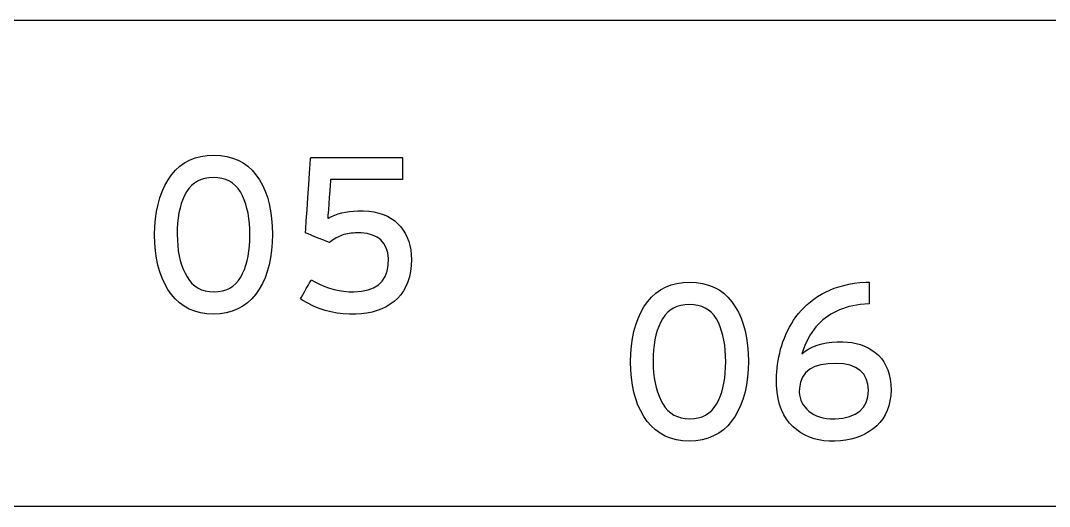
# Model space of a CAD drawing. Extents: x 1 to 47.7, y 0.2 to 35.
# Drawn here: x 27.893 to 28.541, y 10.665 to 10.971 of the extents above; entities that cross this region are included whole.
import ezdxf

# ---------------------------------------------------------------- set-up
doc = ezdxf.new("R2010")
doc.units = 0
doc.header["$MEASUREMENT"] = 0
doc.layers.add('6_1__EMPTY_IO_BOARD_POSITI', color=7, linetype='CONTINUOUS')
doc.layers.add('8_0_____DWG', color=7, linetype='CONTINUOUS')

msp = doc.modelspace()

# ---------------------------------------------------------------- linework, layer by layer
at = {"layer": '6_1__EMPTY_IO_BOARD_POSITI'}
msp.add_lwpolyline([(29.21743, 10.97103), (28.81052, 10.97103), (28.61066, 10.97103), (28.41481, 10.97103), (28.22421, 10.97103), (28.04009, 10.97103), (27.95083, 10.97103), (27.86365, 10.97103)], dxfattribs=at)
at = {"layer": '8_0_____DWG'}
for points in [[(28.05145, 10.83624), (28.05132, 10.8311), (28.05093, 10.82619), (28.05027, 10.82152), (28.04936, 10.81709), (28.04819, 10.81289), (28.04676, 10.80894), (28.04507, 10.80522), (28.04312, 10.80175), (28.0409, 10.79852), (28.03843, 10.79563), (28.03571, 10.79313), (28.03274, 10.79099), (28.02952, 10.78923), (28.02606, 10.78784), (28.02235, 10.78683), (28.01839, 10.78619), (28.01419, 10.78592), (28.01003, 10.78619), (28.00611, 10.78682), (28.00243, 10.78782), (27.999, 10.7892), (27.99582, 10.79094), (27.99288, 10.79306), (27.99018, 10.79554), (27.98772, 10.79839), (27.98551, 10.80158), (27.98356, 10.80501), (27.98187, 10.80868), (27.98044, 10.81261), (27.97927, 10.81678), (27.97836, 10.8212), (27.97771, 10.82588), (27.97732, 10.8308), (27.97719, 10.83597), (27.97732, 10.84113), (27.97772, 10.84606), (27.97838, 10.85074), (27.9793, 10.85518), (27.98049, 10.85938), (27.98194, 10.86334), (27.98366, 10.86706), (27.98563, 10.87054), (27.98787, 10.87377), (27.99035, 10.87666), (27.99307, 10.87917), (27.99604, 10.8813), (27.99924, 10.88305), (28.00268, 10.88441), (28.00636, 10.8854), (28.01028, 10.886), (28.01444, 10.88622), (28.01865, 10.88597), (28.0226, 10.88536), (28.0263, 10.88437), (28.02975, 10.88301), (28.03295, 10.88128), (28.0359, 10.87918), (28.0386, 10.87672), (28.04104, 10.87388), (28.04323, 10.87069), (28.04515, 10.86726), (28.04682, 10.86357), (28.04824, 10.85963), (28.04939, 10.85545), (28.05029, 10.85102), (28.05093, 10.84634), (28.05132, 10.84142)], [(28.139, 10.82048), (28.13883, 10.81659), (28.13841, 10.81293), (28.13773, 10.80951), (28.13678, 10.80632), (28.13558, 10.80338), (28.13411, 10.80067), (28.13239, 10.7982), (28.1304, 10.79596), (28.12816, 10.79397), (28.12573, 10.7922), (28.12313, 10.79065), (28.12035, 10.78931), (28.11741, 10.7882), (28.1143, 10.78731), (28.11101, 10.78664), (28.10756, 10.78619), (28.10394, 10.78596), (28.10006, 10.78595), (28.09608, 10.78618), (28.09217, 10.78667), (28.08834, 10.7874), (28.08457, 10.78838), (28.08087, 10.78962), (28.07724, 10.7911), (28.07369, 10.79283), (28.0702, 10.79481), (28.06916, 10.79572), (28.0697, 10.79666), (28.07056, 10.79818), (28.07164, 10.80007), (28.0728, 10.80211), (28.07393, 10.8041), (28.0749, 10.80581), (28.0756, 10.80703), (28.0759, 10.80756), (28.0785, 10.80614), (28.08145, 10.80471), (28.08442, 10.80348), (28.0874, 10.80243), (28.09041, 10.80157), (28.09343, 10.8009), (28.09647, 10.80042), (28.09953, 10.80012), (28.10283, 10.80003), (28.10754, 10.8004), (28.11168, 10.80127), (28.11524, 10.80263), (28.11824, 10.8045), (28.12066, 10.80686), (28.1225, 10.80972), (28.12378, 10.81308), (28.12447, 10.81695), (28.12456, 10.82109), (28.12408, 10.82468), (28.12312, 10.82782), (28.12169, 10.83051), (28.11978, 10.83274), (28.11739, 10.83452), (28.11453, 10.83585), (28.11119, 10.83673), (28.10738, 10.83715), (28.1048, 10.83719), (28.10351, 10.83715), (28.10225, 10.83707), (28.10103, 10.83695), (28.09985, 10.83679), (28.0987, 10.8366), (28.0976, 10.83636), (28.09653, 10.83609), (28.09549, 10.83577), (28.09451, 10.83539), (28.09354, 10.83496), (28.0926, 10.8345), (28.09167, 10.83401), (28.09076, 10.83349), (28.08987, 10.83293), (28.089, 10.83235), (28.08814, 10.83173), (28.08731, 10.83108), (28.08677, 10.8313), (28.08532, 10.83189), (28.08324, 10.83274), (28.08079, 10.83373), (28.07823, 10.83478), (28.07584, 10.83575), (28.07388, 10.83655), (28.07261, 10.83706), (28.07229, 10.83729), (28.07245, 10.8397), (28.07279, 10.84478), (28.07326, 10.85169), (28.07379, 10.85958), (28.07434, 10.86761), (28.07483, 10.87494), (28.07523, 10.88072), (28.07546, 10.88412), (28.07592, 10.88466), (28.07968, 10.88466), (28.08646, 10.88466), (28.09523, 10.88466), (28.10497, 10.88466), (28.11466, 10.88466), (28.12326, 10.88466), (28.12976, 10.88466), (28.13311, 10.88466), (28.13336, 10.88444), (28.13336, 10.88336), (28.13336, 10.88161), (28.13336, 10.87944), (28.13336, 10.87709), (28.13336, 10.87482), (28.13336, 10.87285), (28.13336, 10.87144), (28.13336, 10.87084), (28.13206, 10.87084), (28.12797, 10.87084), (28.12188, 10.87084), (28.11458, 10.87084), (28.10688, 10.87084), (28.09958, 10.87084), (28.09349, 10.87084), (28.08941, 10.87084), (28.08811, 10.87082), (28.08803, 10.86975), (28.08784, 10.86724), (28.08758, 10.86373), (28.08727, 10.85966), (28.08696, 10.85547), (28.08667, 10.85159), (28.08644, 10.84847), (28.08629, 10.84654), (28.08686, 10.8465), (28.08873, 10.84751), (28.09073, 10.8484), (28.09285, 10.84916), (28.09509, 10.8498), (28.09746, 10.85032), (28.09996, 10.85071), (28.10258, 10.85098), (28.10532, 10.85113), (28.10861, 10.85111), (28.1121, 10.85085), (28.11538, 10.85037), (28.11844, 10.84968), (28.12129, 10.84877), (28.12393, 10.84765), (28.12635, 10.84631), (28.12856, 10.84475), (28.13055, 10.84298), (28.13233, 10.84102), (28.13389, 10.83892), (28.13524, 10.83668), (28.13639, 10.83432), (28.13733, 10.83182), (28.13806, 10.82918), (28.13858, 10.82642), (28.13889, 10.82352)], [(28.0372, 10.83597), (28.03713, 10.83959), (28.03691, 10.84305), (28.03655, 10.84637), (28.03604, 10.84953), (28.03539, 10.85254), (28.03458, 10.85539), (28.03364, 10.85809), (28.03254, 10.86065), (28.03128, 10.86302), (28.02982, 10.86513), (28.02817, 10.86695), (28.02632, 10.86851), (28.02428, 10.86978), (28.02205, 10.87078), (28.01962, 10.87151), (28.017, 10.87195), (28.01419, 10.87212), (28.01142, 10.87196), (28.00884, 10.87151), (28.00645, 10.8708), (28.00425, 10.86981), (28.00223, 10.86855), (28.00041, 10.86702), (27.99878, 10.86522), (27.99734, 10.86314), (27.99607, 10.86081), (27.99495, 10.85831), (27.99399, 10.85565), (27.99318, 10.85283), (27.99252, 10.84984), (27.99202, 10.84669), (27.99167, 10.84337), (27.99147, 10.83989), (27.99143, 10.83624), (27.9915, 10.83264), (27.99173, 10.8292), (27.99211, 10.82591), (27.99265, 10.82278), (27.99333, 10.8198), (27.99417, 10.81699), (27.99517, 10.81432), (27.99632, 10.81182), (27.99761, 10.80943), (27.99906, 10.80725), (28.0007, 10.80536), (28.00253, 10.80375), (28.00454, 10.80243), (28.00674, 10.8014), (28.00912, 10.80066), (28.01169, 10.8002), (28.01444, 10.80002), (28.01726, 10.80019), (28.01987, 10.80065), (28.02229, 10.80139), (28.02451, 10.80241), (28.02654, 10.80371), (28.02836, 10.80529), (28.03, 10.80716), (28.03143, 10.80931), (28.03266, 10.81167), (28.03373, 10.81414), (28.03465, 10.81678), (28.03543, 10.81958), (28.03607, 10.82254), (28.03657, 10.82566), (28.03692, 10.82893), (28.03713, 10.83237)], [(28.35144, 10.75621), (28.35131, 10.75106), (28.35092, 10.74615), (28.35027, 10.74148), (28.34936, 10.73705), (28.34819, 10.73286), (28.34676, 10.7289), (28.34507, 10.72519), (28.34311, 10.72171), (28.3409, 10.71848), (28.33842, 10.7156), (28.3357, 10.71309), (28.33273, 10.71095), (28.32952, 10.70919), (28.32605, 10.7078), (28.32234, 10.70679), (28.31839, 10.70615), (28.31418, 10.70589), (28.31002, 10.70615), (28.3061, 10.70678), (28.30243, 10.70779), (28.299, 10.70916), (28.29581, 10.71091), (28.29287, 10.71302), (28.29017, 10.7155), (28.28772, 10.71836), (28.28551, 10.72154), (28.28356, 10.72497), (28.28186, 10.72864), (28.28043, 10.73257), (28.27926, 10.73674), (28.27835, 10.74117), (28.2777, 10.74584), (28.27731, 10.75076), (28.27718, 10.75593), (28.27731, 10.7611), (28.27771, 10.76602), (28.27837, 10.7707), (28.2793, 10.77514), (28.28048, 10.77934), (28.28194, 10.7833), (28.28365, 10.78702), (28.28563, 10.7905), (28.28787, 10.79374), (28.29035, 10.79663), (28.29307, 10.79914), (28.29603, 10.80126), (28.29923, 10.80301), (28.30268, 10.80438), (28.30636, 10.80536), (28.31028, 10.80596), (28.31444, 10.80619), (28.31864, 10.80594), (28.32259, 10.80532), (28.3263, 10.80433), (28.32975, 10.80297), (28.33295, 10.80124), (28.33589, 10.79915), (28.33859, 10.79668), (28.34104, 10.79384), (28.34322, 10.79066), (28.34515, 10.78722), (28.34682, 10.78353), (28.34823, 10.7796), (28.34939, 10.77541), (28.35028, 10.77098), (28.35093, 10.7663), (28.35131, 10.76138)], [(28.44137, 10.73827), (28.44117, 10.73472), (28.44071, 10.73138), (28.43999, 10.72824), (28.43899, 10.7253), (28.43774, 10.72257), (28.43621, 10.72003), (28.43442, 10.7177), (28.43237, 10.71557), (28.43005, 10.71364), (28.42757, 10.7119), (28.42493, 10.71038), (28.42215, 10.70908), (28.4192, 10.70801), (28.41611, 10.70715), (28.41286, 10.70651), (28.40946, 10.7061), (28.40591, 10.7059), (28.40239, 10.70593), (28.39908, 10.7062), (28.3959, 10.70672), (28.39286, 10.70748), (28.38994, 10.70848), (28.38717, 10.70973), (28.38452, 10.71123), (28.38202, 10.71296), (28.37964, 10.71495), (28.37741, 10.71718), (28.37545, 10.71971), (28.37375, 10.72254), (28.37231, 10.72566), (28.37115, 10.72909), (28.37025, 10.73281), (28.36961, 10.73683), (28.36924, 10.74115), (28.36914, 10.74519), (28.3692, 10.74744), (28.36934, 10.74971), (28.36955, 10.75201), (28.36984, 10.75432), (28.37022, 10.75667), (28.37067, 10.75903), (28.3712, 10.76142), (28.3718, 10.76383), (28.37249, 10.76623), (28.37327, 10.76859), (28.37414, 10.77092), (28.37511, 10.77321), (28.37618, 10.77547), (28.37734, 10.77771), (28.3786, 10.77991), (28.37995, 10.78208), (28.3814, 10.78423), (28.38302, 10.7863), (28.38476, 10.7883), (28.38661, 10.79021), (28.38857, 10.79203), (28.39064, 10.79377), (28.39282, 10.79542), (28.39512, 10.797), (28.39752, 10.79848), (28.40004, 10.79989), (28.40271, 10.80117), (28.40553, 10.8023), (28.40849, 10.80329), (28.41159, 10.80414), (28.41485, 10.80485), (28.41824, 10.80541), (28.42178, 10.80583), (28.42547, 10.8061), (28.42752, 10.80607), (28.42752, 10.80516), (28.42752, 10.80351), (28.42752, 10.8014), (28.42752, 10.79907), (28.42752, 10.79676), (28.42752, 10.79474), (28.42752, 10.79324), (28.42752, 10.79252), (28.42187, 10.79205), (28.41507, 10.79078), (28.40889, 10.78874), (28.40333, 10.78593), (28.39838, 10.78235), (28.39406, 10.77799), (28.39035, 10.77286), (28.38726, 10.76695), (28.38511, 10.76095), (28.38724, 10.76262), (28.38955, 10.76409), (28.39206, 10.76536), (28.39476, 10.76641), (28.39766, 10.76726), (28.40075, 10.7679), (28.40403, 10.76834), (28.4075, 10.76857), (28.41091, 10.76859), (28.41388, 10.76842), (28.41673, 10.76806), (28.41947, 10.7675), (28.4221, 10.76675), (28.42461, 10.7658), (28.427, 10.76467), (28.42928, 10.76333), (28.43145, 10.76181), (28.43347, 10.76005), (28.43527, 10.75807), (28.43683, 10.75587), (28.43817, 10.75347), (28.43927, 10.75085), (28.44014, 10.74802), (28.44078, 10.74498), (28.44119, 10.74173)], [(28.3372, 10.75593), (28.33713, 10.75955), (28.33691, 10.76302), (28.33654, 10.76633), (28.33604, 10.76949), (28.33538, 10.7725), (28.33458, 10.77535), (28.33363, 10.77806), (28.33254, 10.78061), (28.33128, 10.78298), (28.32982, 10.78509), (28.32816, 10.78692), (28.32632, 10.78847), (28.32428, 10.78974), (28.32204, 10.79074), (28.31962, 10.79147), (28.317, 10.79192), (28.31418, 10.79209), (28.31141, 10.79192), (28.30883, 10.79148), (28.30644, 10.79076), (28.30424, 10.78978), (28.30223, 10.78852), (28.30041, 10.78698), (28.29877, 10.78518), (28.29733, 10.7831), (28.29607, 10.78077), (28.29495, 10.77828), (28.29398, 10.77562), (28.29317, 10.77279), (28.29252, 10.7698), (28.29201, 10.76665), (28.29166, 10.76333), (28.29147, 10.75985), (28.29142, 10.75621), (28.2915, 10.7526), (28.29173, 10.74916), (28.29211, 10.74587), (28.29264, 10.74274), (28.29333, 10.73977), (28.29417, 10.73695), (28.29516, 10.73429), (28.29631, 10.73178), (28.2976, 10.72939), (28.29905, 10.72721), (28.3007, 10.72532), (28.30252, 10.72372), (28.30453, 10.7224), (28.30673, 10.72137), (28.30911, 10.72062), (28.31168, 10.72016), (28.31444, 10.71998), (28.31725, 10.72016), (28.31987, 10.72061), (28.32228, 10.72135), (28.32451, 10.72237), (28.32653, 10.72367), (28.32836, 10.72526), (28.32999, 10.72712), (28.33143, 10.72927), (28.33266, 10.73163), (28.33372, 10.73411), (28.33464, 10.73675), (28.33542, 10.73954), (28.33606, 10.7425), (28.33656, 10.74562), (28.33692, 10.7489), (28.33713, 10.75234)], [(28.42712, 10.738), (28.42675, 10.7419), (28.42576, 10.7453), (28.42414, 10.74818), (28.42191, 10.75055), (28.41905, 10.75241), (28.41558, 10.75376), (28.41148, 10.75459), (28.40677, 10.75492), (28.40169, 10.75476), (28.39719, 10.7541), (28.39333, 10.75293), (28.39011, 10.75124), (28.38753, 10.74905), (28.38558, 10.74635), (28.38427, 10.74314), (28.38361, 10.73942), (28.38355, 10.73673), (28.38373, 10.73502), (28.38407, 10.73337), (28.38458, 10.73179), (28.38525, 10.73028), (28.38609, 10.72884), (28.38709, 10.72747), (28.38826, 10.72617), (28.38959, 10.72492), (28.39107, 10.72376), (28.3927, 10.72276), (28.39447, 10.72191), (28.39639, 10.72122), (28.39846, 10.72068), (28.40067, 10.72029), (28.40303, 10.72006), (28.40609, 10.72001), (28.41099, 10.72044), (28.41525, 10.72139), (28.41885, 10.72286), (28.42181, 10.72485), (28.42411, 10.72735), (28.42576, 10.73038), (28.42677, 10.73393)]]:
    msp.add_lwpolyline(points, close=True, dxfattribs=at)
msp.add_lwpolyline([(29.11488, 10.66478), (29.0398, 10.66478), (28.96546, 10.66478), (28.89186, 10.66478), (28.81903, 10.66478), (28.74698, 10.66478), (28.67571, 10.66478), (28.60523, 10.66478), (28.53557, 10.66478), (28.46673, 10.66478), (28.39873, 10.66478), (28.33157, 10.66478), (28.26527, 10.66478), (28.19984, 10.66478), (28.13529, 10.66478), (28.07164, 10.66478), (28.00889, 10.66478), (27.94705, 10.66478), (27.88615, 10.66478)], dxfattribs=at)

doc.saveas('drawing.dxf')
